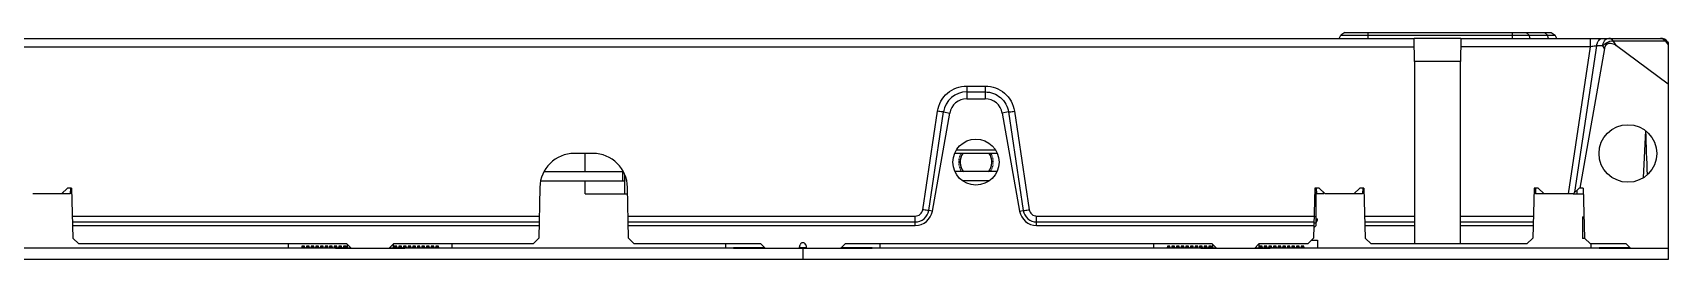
# Model space of a CAD drawing. Header units: millimetres. Extents: x 562 to 17351, y 2396 to 6995.
# Drawn here: x 1872.5 to 2156, y 3323.4 to 3362.8 of the extents above; entities that cross this region are included whole.
import ezdxf

# ---------------------------------------------------------------- set-up
doc = ezdxf.new("R2010")
doc.units = ezdxf.units.MM
doc.linetypes.add('HIDDEN', pattern=[0.2, 0.1, -0.1])
for name, color, linetype in [('02___PRT_ALL_AXES', 7, 'Continuous'), ('BOARD_CUTOUT_00', 7, 'Continuous'), ('BOARD_OUTLINE_00', 7, 'Continuous'), ('DEFAULT_2', 8, 'HIDDEN')]:
    doc.layers.add(name, color=color, linetype=linetype)

msp = doc.modelspace()

# ---------------------------------------------------------------- linework, layer by layer
at = {"color": 7, "linetype": 'Continuous'}
for p, q in [((2098.9989, 3361.8089), (2099.2539, 3362.3558)), ((2099.9652, 3362.8089), (2099.2539, 3362.3558)), ((2099.2539, 3362.3558), (2136.4486, 3362.3558)), ((2099.9661, 3362.8089), (2135.7363, 3362.8089)), ((2103.9652, 3362.8089), (2103.9652, 3361.8089)), ((2128.9443, 3362.8089), (2128.9443, 3361.8089)), ((2131.4192, 3362.8089), (2131.9222, 3362.3558)), ((2132.1025, 3361.8089), (2131.9222, 3362.3558)), ((2134.5657, 3362.8089), (2135.0686, 3362.3558)), ((2135.249, 3361.8089), (2135.0686, 3362.3558)), ((2135.7372, 3362.8089), (2136.4486, 3362.3558)), ((2136.7036, 3361.8089), (2136.4486, 3362.3558)), ((1600.1141, 3361.8089), (2111.9461, 3361.8089)), ((1858.3342, 3360.3482), (2111.9723, 3360.3482)), ((2120.0825, 3361.8089), (2111.9778, 3361.8089)), ((2112.0301, 3357.8089), (2111.9778, 3361.8089)), ((2120.0825, 3361.8089), (2120.0301, 3357.8089)), ((2142.5379, 3360.3482), (2120.088, 3360.3482)), ((2120.1141, 3361.8089), (2154.6973, 3361.8089)), ((2138.7138, 3334.8089), (2142.5379, 3360.3482)), ((2139.8227, 3335.0943), (2143.6259, 3360.4931)), ((2144.95, 3360.0464), (2140.6763, 3335.8089)), ((2142.5379, 3360.3482), (2142.5379, 3361.8089)), ((2144.6689, 3360.4931), (2143.6259, 3360.4931)), ((2144.95, 3360.0464), (2144.6689, 3360.4931)), ((2146.3532, 3361.3761), (2146.4959, 3361.3696)), ((2146.4959, 3361.3696), (2155.4798, 3361.3696)), ((2147.0504, 3360.4886), (2146.4959, 3361.3696)), ((2156.0301, 3353.8638), (2147.0504, 3360.4886)), ((2155.4798, 3361.3696), (2156.0301, 3360.6697)), ((2155.8765, 3361.236), (2156.0301, 3361.0406)), ((2156.0301, 3361.0405), (2156.0301, 3325.3089)), ((2120.0301, 3357.8089), (2112.0301, 3357.8089)), ((2112.0301, 3357.8089), (2112.0301, 3326.1089)), ((2120.0301, 3326.1089), (2120.0301, 3357.8089)), ((2034.4266, 3353.5256), (2037.6336, 3353.5256)), ((2034.4266, 3353.5256), (2034.4266, 3351.3089)), ((2034.4266, 3352.5042), (2037.6336, 3352.5042)), ((2034.4266, 3351.3089), (2037.6336, 3351.3089)), ((2037.6336, 3353.5256), (2037.6336, 3351.3089)), ((2026.7996, 3332.0428), (2029.363, 3349.1625)), ((2027.8441, 3331.8978), (2030.4076, 3349.0176)), ((2028.4673, 3331.788), (2031.4722, 3348.8299)), ((2030.4076, 3349.0176), (2031.4722, 3348.8299)), ((2041.6527, 3349.0176), (2040.5881, 3348.8299)), ((2040.5881, 3348.8299), (2043.593, 3331.788)), ((2041.6527, 3349.0176), (2044.2162, 3331.8978)), ((2042.6972, 3349.1625), (2045.2607, 3332.0428)), ((1969.634, 3341.8089), (1966.4263, 3341.8089)), ((1968.2605, 3338.6589), (1968.2605, 3341.8089)), ((2039.7317, 3341.8089), (2032.3286, 3341.8089)), ((2039.4454, 3342.3775), (2032.6149, 3342.3775)), ((1960.5631, 3337.0589), (1975.1505, 3337.0589)), ((1961.1563, 3338.6589), (1974.9039, 3338.6589)), ((1968.2605, 3334.8089), (1968.2605, 3337.0589)), ((1974.8302, 3337.0589), (1974.7301, 3337.0589)), ((1974.8302, 3337.0589), (1974.7301, 3337.0589)), ((1974.7605, 3338.6589), (1974.7605, 3337.0589)), ((1975.1505, 3334.8089), (1975.1505, 3338.1499)), ((2039.6666, 3338.6589), (2032.3937, 3338.6589)), ((2038.3542, 3337.0589), (2033.7061, 3337.0589)), ((1877.5298, 3334.8089), (1872.5305, 3334.8089)), ((1877.5301, 3334.8093), (1878.5563, 3335.8089)), ((1879.0295, 3334.8089), (1877.5301, 3334.8089)), ((1877.83, 3334.8089), (1877.8378, 3335.1089)), ((1879.2801, 3335.8089), (1878.5563, 3335.8089)), ((1879.2801, 3335.8089), (1879.508, 3327.1086)), ((1960.4272, 3335.9136), (1960.2735, 3327.1088)), ((1968.2605, 3334.8089), (1975.6523, 3334.8089)), ((1975.7867, 3327.1088), (1975.633, 3335.9136)), ((2094.7801, 3335.8089), (2094.5523, 3327.1086)), ((2095.504, 3335.8089), (2094.7801, 3335.8089)), ((2095.0197, 3335.1089), (2094.9301, 3335.1089)), ((2094.9301, 3335.1089), (2094.9301, 3329.2089)), ((2096.3215, 3334.8089), (2095.0306, 3334.8089)), ((2095.504, 3335.8089), (2096.5301, 3334.8093)), ((2096.2225, 3335.1089), (2096.2302, 3334.8089)), ((2101.5298, 3334.8089), (2096.5305, 3334.8089)), ((2101.5301, 3334.8093), (2102.5563, 3335.8089)), ((2103.0285, 3334.8089), (2101.5301, 3334.8089)), ((2103.2801, 3335.8089), (2102.5563, 3335.8089)), ((2103.2801, 3335.8089), (2103.508, 3327.1086)), ((2132.7801, 3335.8089), (2132.5523, 3327.1086)), ((2133.504, 3335.8089), (2132.7801, 3335.8089)), ((2134.5301, 3334.8089), (2133.0318, 3334.8089)), ((2133.504, 3335.8089), (2134.5301, 3334.8093)), ((2139.5298, 3334.8089), (2134.5305, 3334.8089)), ((2139.5298, 3334.8089), (2140.5563, 3335.8089)), ((2139.5301, 3334.8089), (2141.3063, 3334.8089)), ((2140.1674, 3335.43), (2140.1526, 3334.8089)), ((2141.2801, 3335.8089), (2140.5563, 3335.8089)), ((2141.2801, 3335.8089), (2141.508, 3327.1086)), ((2028.4673, 3331.788), (2027.8441, 3331.8978)), ((2043.593, 3331.788), (2044.2162, 3331.8978)), ((2094.699, 3332.7089), (2094.9301, 3332.7089)), ((1879.4078, 3330.934), (1960.3403, 3330.934)), ((1879.4345, 3329.9126), (1960.3225, 3329.9126)), ((1879.4503, 3329.3089), (1960.3119, 3329.3089)), ((1975.72, 3330.934), (2025.5128, 3330.934)), ((1975.7378, 3329.9126), (2025.5128, 3329.9126)), ((1975.7483, 3329.3089), (2025.5128, 3329.3089)), ((2025.5128, 3329.3089), (2025.5128, 3330.934)), ((2046.5474, 3330.934), (2094.6525, 3330.934)), ((2046.5474, 3329.3089), (2046.5474, 3330.934)), ((2046.5474, 3329.9126), (2094.6257, 3329.9126)), ((2046.5474, 3329.3089), (2094.6099, 3329.3089)), ((2094.5986, 3328.8774), (2094.9301, 3329.2089)), ((2094.9301, 3329.6989), (2094.6201, 3329.6989)), ((2094.6505, 3330.8589), (2094.9301, 3330.8589)), ((2094.9301, 3330.4489), (2095.2301, 3330.4489)), ((2094.9301, 3329.6989), (2095.2301, 3330.2489)), ((2095.2301, 3330.2489), (2095.2301, 3330.4489)), ((2103.4078, 3330.934), (2111.9858, 3330.934)), ((2103.4345, 3329.9126), (2111.9934, 3329.9126)), ((2103.4503, 3329.3089), (2112.004, 3329.3089)), ((2120.0563, 3329.3089), (2132.6099, 3329.3089)), ((2120.0669, 3329.9126), (2132.6257, 3329.9126)), ((2120.0745, 3330.934), (2132.6525, 3330.934)), ((2141.1551, 3330.8089), (2141.1551, 3327.0089)), ((2141.1552, 3330.8089), (2141.4111, 3330.8089)), ((1879.508, 3327.1086), (1880.5341, 3326.1089)), ((1926.9801, 3326.1089), (1880.5341, 3326.1089)), ((1916.8601, 3325.4089), (1916.8601, 3326.1089)), ((1919.2001, 3325.5089), (1919.1001, 3325.4089)), ((1919.6601, 3325.7089), (1919.2001, 3325.7089)), ((1919.2001, 3325.7089), (1919.2001, 3325.5089)), ((1919.3101, 3325.7089), (1919.3101, 3325.4089)), ((1919.5501, 3325.6589), (1919.3101, 3325.6589)), ((1919.5501, 3325.4089), (1919.5501, 3325.7089)), ((1919.6601, 3325.5089), (1919.6601, 3325.7089)), ((1919.7601, 3325.4089), (1919.6601, 3325.5089)), ((1920.0001, 3325.5089), (1919.9001, 3325.4089)), ((1920.4601, 3325.7089), (1920.0001, 3325.7089)), ((1920.0001, 3325.7089), (1920.0001, 3325.5089)), ((1920.1101, 3325.7089), (1920.1101, 3325.4089)), ((1920.3501, 3325.6589), (1920.1101, 3325.6589)), ((1920.3501, 3325.4089), (1920.3501, 3325.7089)), ((1920.4601, 3325.5089), (1920.4601, 3325.7089)), ((1920.5601, 3325.4089), (1920.4601, 3325.5089)), ((1920.8001, 3325.5089), (1920.7001, 3325.4089)), ((1921.2601, 3325.7089), (1920.8001, 3325.7089)), ((1920.8001, 3325.7089), (1920.8001, 3325.5089)), ((1920.9101, 3325.7089), (1920.9101, 3325.4089)), ((1921.1501, 3325.6589), (1920.9101, 3325.6589)), ((1921.1501, 3325.4089), (1921.1501, 3325.7089)), ((1921.2601, 3325.5089), (1921.2601, 3325.7089)), ((1921.3601, 3325.4089), (1921.2601, 3325.5089)), ((1921.6001, 3325.5089), (1921.5001, 3325.4089)), ((1922.0601, 3325.7089), (1921.6001, 3325.7089)), ((1921.6001, 3325.7089), (1921.6001, 3325.5089)), ((1921.7101, 3325.7089), (1921.7101, 3325.4089)), ((1921.9501, 3325.6589), (1921.7101, 3325.6589)), ((1921.9501, 3325.4089), (1921.9501, 3325.7089)), ((1922.0601, 3325.5089), (1922.0601, 3325.7089)), ((1922.1601, 3325.4089), (1922.0601, 3325.5089)), ((1922.4001, 3325.5089), (1922.3001, 3325.4089)), ((1922.8601, 3325.7089), (1922.4001, 3325.7089)), ((1922.4001, 3325.7089), (1922.4001, 3325.5089)), ((1922.5101, 3325.7089), (1922.5101, 3325.4089)), ((1922.7501, 3325.6589), (1922.5101, 3325.6589)), ((1922.7501, 3325.4089), (1922.7501, 3325.7089)), ((1922.8601, 3325.5089), (1922.8601, 3325.7089)), ((1922.9601, 3325.4089), (1922.8601, 3325.5089)), ((1923.2001, 3325.5089), (1923.1001, 3325.4089)), ((1923.6601, 3325.7089), (1923.2001, 3325.7089)), ((1923.2001, 3325.7089), (1923.2001, 3325.5089)), ((1923.3101, 3325.7089), (1923.3101, 3325.4089)), ((1923.5501, 3325.6589), (1923.3101, 3325.6589)), ((1923.5501, 3325.4089), (1923.5501, 3325.7089)), ((1923.6601, 3325.5089), (1923.6601, 3325.7089)), ((1923.7601, 3325.4089), (1923.6601, 3325.5089)), ((1924.0001, 3325.5089), (1923.9001, 3325.4089)), ((1924.4601, 3325.7089), (1924.0001, 3325.7089)), ((1924.0001, 3325.7089), (1924.0001, 3325.5089)), ((1924.1101, 3325.7089), (1924.1101, 3325.4089)), ((1924.3501, 3325.6589), (1924.1101, 3325.6589)), ((1924.3501, 3325.4089), (1924.3501, 3325.7089)), ((1924.4601, 3325.5089), (1924.4601, 3325.7089)), ((1924.5601, 3325.4089), (1924.4601, 3325.5089)), ((1924.8001, 3325.5089), (1924.7001, 3325.4089)), ((1925.2601, 3325.7089), (1924.8001, 3325.7089)), ((1924.8001, 3325.7089), (1924.8001, 3325.5089)), ((1924.9101, 3325.7089), (1924.9101, 3325.4089)), ((1925.1501, 3325.6589), (1924.9101, 3325.6589)), ((1925.1501, 3325.4089), (1925.1501, 3325.7089)), ((1925.2601, 3325.5089), (1925.2601, 3325.7089)), ((1925.3601, 3325.4089), (1925.2601, 3325.5089)), ((1925.6001, 3325.5089), (1925.5001, 3325.4089)), ((1926.0601, 3325.7089), (1925.6001, 3325.7089)), ((1925.6001, 3325.7089), (1925.6001, 3325.5089)), ((1925.7101, 3325.7089), (1925.7101, 3325.4089)), ((1925.9501, 3325.6589), (1925.7101, 3325.6589)), ((1925.9501, 3325.4089), (1925.9501, 3325.7089)), ((1926.0601, 3325.5089), (1926.0601, 3325.7089)), ((1926.1601, 3325.4089), (1926.0601, 3325.5089)), ((1926.4001, 3325.5089), (1926.3001, 3325.4089)), ((1926.8601, 3325.7089), (1926.4001, 3325.7089)), ((1926.4001, 3325.7089), (1926.4001, 3325.5089)), ((1926.5101, 3325.7089), (1926.5101, 3325.4089)), ((1926.7501, 3325.6589), (1926.5101, 3325.6589)), ((1926.7501, 3325.4089), (1926.7501, 3325.7089)), ((1926.8601, 3325.5089), (1926.8601, 3325.7089)), ((1926.9601, 3325.4089), (1926.8601, 3325.5089)), ((1927.7801, 3325.3089), (1926.9801, 3326.1089)), ((1934.2801, 3325.3089), (1935.0801, 3326.1089)), ((1959.2561, 3326.1089), (1935.0801, 3326.1089)), ((1935.2001, 3325.5089), (1935.1001, 3325.4089)), ((1935.6601, 3325.7089), (1935.2001, 3325.7089)), ((1935.2001, 3325.7089), (1935.2001, 3325.5089)), ((1935.3101, 3325.7089), (1935.3101, 3325.4089)), ((1935.5501, 3325.6589), (1935.3101, 3325.6589)), ((1935.5501, 3325.4089), (1935.5501, 3325.7089)), ((1935.6601, 3325.5089), (1935.6601, 3325.7089)), ((1935.7601, 3325.4089), (1935.6601, 3325.5089)), ((1936.0001, 3325.5089), (1935.9001, 3325.4089)), ((1936.4601, 3325.7089), (1936.0001, 3325.7089)), ((1936.0001, 3325.7089), (1936.0001, 3325.5089)), ((1936.1101, 3325.7089), (1936.1101, 3325.4089)), ((1936.3501, 3325.6589), (1936.1101, 3325.6589)), ((1936.3501, 3325.4089), (1936.3501, 3325.7089)), ((1936.4601, 3325.5089), (1936.4601, 3325.7089)), ((1936.5601, 3325.4089), (1936.4601, 3325.5089)), ((1936.8001, 3325.5089), (1936.7001, 3325.4089)), ((1937.2601, 3325.7089), (1936.8001, 3325.7089)), ((1936.8001, 3325.7089), (1936.8001, 3325.5089)), ((1936.9101, 3325.7089), (1936.9101, 3325.4089)), ((1937.1501, 3325.6589), (1936.9101, 3325.6589)), ((1937.1501, 3325.4089), (1937.1501, 3325.7089)), ((1937.2601, 3325.5089), (1937.2601, 3325.7089)), ((1937.3601, 3325.4089), (1937.2601, 3325.5089)), ((1937.6001, 3325.5089), (1937.5001, 3325.4089)), ((1938.0601, 3325.7089), (1937.6001, 3325.7089)), ((1937.6001, 3325.7089), (1937.6001, 3325.5089)), ((1937.7101, 3325.7089), (1937.7101, 3325.4089)), ((1937.9501, 3325.6589), (1937.7101, 3325.6589)), ((1937.9501, 3325.4089), (1937.9501, 3325.7089)), ((1938.0601, 3325.5089), (1938.0601, 3325.7089)), ((1938.1601, 3325.4089), (1938.0601, 3325.5089)), ((1938.4001, 3325.5089), (1938.3001, 3325.4089)), ((1938.8601, 3325.7089), (1938.4001, 3325.7089)), ((1938.4001, 3325.7089), (1938.4001, 3325.5089)), ((1938.5101, 3325.7089), (1938.5101, 3325.4089)), ((1938.7501, 3325.6589), (1938.5101, 3325.6589)), ((1938.7501, 3325.4089), (1938.7501, 3325.7089)), ((1938.8601, 3325.5089), (1938.8601, 3325.7089)), ((1938.9601, 3325.4089), (1938.8601, 3325.5089)), ((1939.2001, 3325.5089), (1939.1001, 3325.4089)), ((1939.6601, 3325.7089), (1939.2001, 3325.7089)), ((1939.2001, 3325.7089), (1939.2001, 3325.5089)), ((1939.3101, 3325.7089), (1939.3101, 3325.4089)), ((1939.5501, 3325.6589), (1939.3101, 3325.6589)), ((1939.5501, 3325.4089), (1939.5501, 3325.7089)), ((1939.6601, 3325.5089), (1939.6601, 3325.7089)), ((1939.7601, 3325.4089), (1939.6601, 3325.5089)), ((1940.0001, 3325.5089), (1939.9001, 3325.4089)), ((1940.4601, 3325.7089), (1940.0001, 3325.7089)), ((1940.0001, 3325.7089), (1940.0001, 3325.5089)), ((1940.1101, 3325.7089), (1940.1101, 3325.4089)), ((1940.3501, 3325.6589), (1940.1101, 3325.6589)), ((1940.3501, 3325.4089), (1940.3501, 3325.7089)), ((1940.4601, 3325.5089), (1940.4601, 3325.7089)), ((1940.5601, 3325.4089), (1940.4601, 3325.5089)), ((1940.8001, 3325.5089), (1940.7001, 3325.4089)), ((1941.2601, 3325.7089), (1940.8001, 3325.7089)), ((1940.8001, 3325.7089), (1940.8001, 3325.5089)), ((1940.9101, 3325.7089), (1940.9101, 3325.4089)), ((1941.1501, 3325.6589), (1940.9101, 3325.6589)), ((1941.1501, 3325.4089), (1941.1501, 3325.7089)), ((1941.2601, 3325.5089), (1941.2601, 3325.7089)), ((1941.3601, 3325.4089), (1941.2601, 3325.5089)), ((1941.6001, 3325.5089), (1941.5001, 3325.4089)), ((1942.0601, 3325.7089), (1941.6001, 3325.7089)), ((1941.6001, 3325.7089), (1941.6001, 3325.5089)), ((1941.7101, 3325.7089), (1941.7101, 3325.4089)), ((1941.9501, 3325.6589), (1941.7101, 3325.6589)), ((1941.9501, 3325.4089), (1941.9501, 3325.7089)), ((1942.0601, 3325.5089), (1942.0601, 3325.7089)), ((1942.1601, 3325.4089), (1942.0601, 3325.5089)), ((1942.4001, 3325.5089), (1942.3001, 3325.4089)), ((1942.8601, 3325.7089), (1942.4001, 3325.7089)), ((1942.4001, 3325.7089), (1942.4001, 3325.5089)), ((1942.5101, 3325.7089), (1942.5101, 3325.4089)), ((1942.7501, 3325.6589), (1942.5101, 3325.6589)), ((1942.7501, 3325.4089), (1942.7501, 3325.7089)), ((1942.8601, 3325.5089), (1942.8601, 3325.7089)), ((1942.9601, 3325.4089), (1942.8601, 3325.5089)), ((1945.2001, 3326.1089), (1945.2001, 3325.4089)), ((1959.2561, 3326.1089), (1960.2735, 3327.1088)), ((1975.7867, 3327.1088), (1976.8042, 3326.1089)), ((1998.7301, 3326.1089), (1976.8042, 3326.1089)), ((1999.5301, 3325.3089), (1998.7301, 3326.1089)), ((2012.5301, 3325.3089), (2013.3301, 3326.1089)), ((2076.9801, 3326.1089), (2013.3301, 3326.1089)), ((2066.8601, 3325.4089), (2066.8601, 3326.1089)), ((2069.2001, 3325.5089), (2069.1001, 3325.4089)), ((2069.6601, 3325.7089), (2069.2001, 3325.7089)), ((2069.2001, 3325.7089), (2069.2001, 3325.5089)), ((2069.3101, 3325.7089), (2069.3101, 3325.4089)), ((2069.5501, 3325.6589), (2069.3101, 3325.6589)), ((2069.5501, 3325.4089), (2069.5501, 3325.7089)), ((2069.6601, 3325.5089), (2069.6601, 3325.7089)), ((2069.7601, 3325.4089), (2069.6601, 3325.5089)), ((2070.0001, 3325.5089), (2069.9001, 3325.4089)), ((2070.4601, 3325.7089), (2070.0001, 3325.7089)), ((2070.0001, 3325.7089), (2070.0001, 3325.5089)), ((2070.1101, 3325.7089), (2070.1101, 3325.4089)), ((2070.3501, 3325.6589), (2070.1101, 3325.6589)), ((2070.3501, 3325.4089), (2070.3501, 3325.7089)), ((2070.4601, 3325.5089), (2070.4601, 3325.7089)), ((2070.5601, 3325.4089), (2070.4601, 3325.5089)), ((2070.8001, 3325.5089), (2070.7001, 3325.4089)), ((2071.2601, 3325.7089), (2070.8001, 3325.7089)), ((2070.8001, 3325.7089), (2070.8001, 3325.5089)), ((2070.9101, 3325.7089), (2070.9101, 3325.4089)), ((2071.1501, 3325.6589), (2070.9101, 3325.6589)), ((2071.1501, 3325.4089), (2071.1501, 3325.7089)), ((2071.2601, 3325.5089), (2071.2601, 3325.7089)), ((2071.3601, 3325.4089), (2071.2601, 3325.5089)), ((2071.6001, 3325.5089), (2071.5001, 3325.4089)), ((2072.0601, 3325.7089), (2071.6001, 3325.7089)), ((2071.6001, 3325.7089), (2071.6001, 3325.5089)), ((2071.7101, 3325.7089), (2071.7101, 3325.4089)), ((2071.9501, 3325.6589), (2071.7101, 3325.6589)), ((2071.9501, 3325.4089), (2071.9501, 3325.7089)), ((2072.0601, 3325.5089), (2072.0601, 3325.7089)), ((2072.1601, 3325.4089), (2072.0601, 3325.5089)), ((2072.4001, 3325.5089), (2072.3001, 3325.4089)), ((2072.8601, 3325.7089), (2072.4001, 3325.7089)), ((2072.4001, 3325.7089), (2072.4001, 3325.5089)), ((2072.5101, 3325.7089), (2072.5101, 3325.4089)), ((2072.7501, 3325.6589), (2072.5101, 3325.6589)), ((2072.7501, 3325.4089), (2072.7501, 3325.7089)), ((2072.8601, 3325.5089), (2072.8601, 3325.7089)), ((2072.9601, 3325.4089), (2072.8601, 3325.5089)), ((2073.2001, 3325.5089), (2073.1001, 3325.4089)), ((2073.6601, 3325.7089), (2073.2001, 3325.7089)), ((2073.2001, 3325.7089), (2073.2001, 3325.5089)), ((2073.3101, 3325.7089), (2073.3101, 3325.4089)), ((2073.5501, 3325.6589), (2073.3101, 3325.6589)), ((2073.5501, 3325.4089), (2073.5501, 3325.7089)), ((2073.6601, 3325.5089), (2073.6601, 3325.7089)), ((2073.7601, 3325.4089), (2073.6601, 3325.5089)), ((2074.0001, 3325.5089), (2073.9001, 3325.4089)), ((2074.4601, 3325.7089), (2074.0001, 3325.7089)), ((2074.0001, 3325.7089), (2074.0001, 3325.5089)), ((2074.1101, 3325.7089), (2074.1101, 3325.4089)), ((2074.3501, 3325.6589), (2074.1101, 3325.6589)), ((2074.3501, 3325.4089), (2074.3501, 3325.7089)), ((2074.4601, 3325.5089), (2074.4601, 3325.7089)), ((2074.5601, 3325.4089), (2074.4601, 3325.5089)), ((2074.8001, 3325.5089), (2074.7001, 3325.4089)), ((2075.2601, 3325.7089), (2074.8001, 3325.7089)), ((2074.8001, 3325.7089), (2074.8001, 3325.5089)), ((2074.9101, 3325.7089), (2074.9101, 3325.4089)), ((2075.1501, 3325.6589), (2074.9101, 3325.6589)), ((2075.1501, 3325.4089), (2075.1501, 3325.7089)), ((2075.2601, 3325.5089), (2075.2601, 3325.7089)), ((2075.3601, 3325.4089), (2075.2601, 3325.5089)), ((2075.6001, 3325.5089), (2075.5001, 3325.4089)), ((2076.0601, 3325.7089), (2075.6001, 3325.7089)), ((2075.6001, 3325.7089), (2075.6001, 3325.5089)), ((2075.7101, 3325.7089), (2075.7101, 3325.4089)), ((2075.9501, 3325.6589), (2075.7101, 3325.6589)), ((2075.9501, 3325.4089), (2075.9501, 3325.7089)), ((2076.0601, 3325.5089), (2076.0601, 3325.7089)), ((2076.1601, 3325.4089), (2076.0601, 3325.5089)), ((2076.4001, 3325.5089), (2076.3001, 3325.4089)), ((2076.8601, 3325.7089), (2076.4001, 3325.7089)), ((2076.4001, 3325.7089), (2076.4001, 3325.5089)), ((2076.5101, 3325.7089), (2076.5101, 3325.4089)), ((2076.7501, 3325.6589), (2076.5101, 3325.6589)), ((2076.7501, 3325.4089), (2076.7501, 3325.7089)), ((2076.8601, 3325.5089), (2076.8601, 3325.7089)), ((2076.9601, 3325.4089), (2076.8601, 3325.5089)), ((2077.7801, 3325.3089), (2076.9801, 3326.1089)), ((2084.2801, 3325.3089), (2085.0801, 3326.1089)), ((2093.5261, 3326.1089), (2085.0801, 3326.1089)), ((2085.2001, 3325.5089), (2085.1001, 3325.4089)), ((2085.6601, 3325.7089), (2085.2001, 3325.7089)), ((2085.2001, 3325.7089), (2085.2001, 3325.5089)), ((2085.3101, 3325.7089), (2085.3101, 3325.4089)), ((2085.5501, 3325.6589), (2085.3101, 3325.6589)), ((2085.5501, 3325.4089), (2085.5501, 3325.7089)), ((2085.6601, 3325.5089), (2085.6601, 3325.7089)), ((2085.7601, 3325.4089), (2085.6601, 3325.5089)), ((2086.0001, 3325.5089), (2085.9001, 3325.4089)), ((2086.4601, 3325.7089), (2086.0001, 3325.7089)), ((2086.0001, 3325.7089), (2086.0001, 3325.5089)), ((2086.1101, 3325.7089), (2086.1101, 3325.4089)), ((2086.3501, 3325.6589), (2086.1101, 3325.6589)), ((2086.3501, 3325.4089), (2086.3501, 3325.7089)), ((2086.4601, 3325.5089), (2086.4601, 3325.7089)), ((2086.5601, 3325.4089), (2086.4601, 3325.5089)), ((2086.8001, 3325.5089), (2086.7001, 3325.4089)), ((2087.2601, 3325.7089), (2086.8001, 3325.7089)), ((2086.8001, 3325.7089), (2086.8001, 3325.5089)), ((2086.9101, 3325.7089), (2086.9101, 3325.4089)), ((2087.1501, 3325.6589), (2086.9101, 3325.6589)), ((2087.1501, 3325.4089), (2087.1501, 3325.7089)), ((2087.2601, 3325.5089), (2087.2601, 3325.7089)), ((2087.3601, 3325.4089), (2087.2601, 3325.5089)), ((2087.6001, 3325.5089), (2087.5001, 3325.4089)), ((2088.0601, 3325.7089), (2087.6001, 3325.7089)), ((2087.6001, 3325.7089), (2087.6001, 3325.5089)), ((2087.7101, 3325.7089), (2087.7101, 3325.4089)), ((2087.9501, 3325.6589), (2087.7101, 3325.6589)), ((2087.9501, 3325.4089), (2087.9501, 3325.7089)), ((2088.0601, 3325.5089), (2088.0601, 3325.7089)), ((2088.1601, 3325.4089), (2088.0601, 3325.5089)), ((2088.4001, 3325.5089), (2088.3001, 3325.4089)), ((2088.8601, 3325.7089), (2088.4001, 3325.7089)), ((2088.4001, 3325.7089), (2088.4001, 3325.5089)), ((2088.5101, 3325.7089), (2088.5101, 3325.4089)), ((2088.7501, 3325.6589), (2088.5101, 3325.6589)), ((2088.7501, 3325.4089), (2088.7501, 3325.7089)), ((2088.8601, 3325.5089), (2088.8601, 3325.7089)), ((2088.9601, 3325.4089), (2088.8601, 3325.5089)), ((2089.2001, 3325.5089), (2089.1001, 3325.4089)), ((2089.6601, 3325.7089), (2089.2001, 3325.7089)), ((2089.2001, 3325.7089), (2089.2001, 3325.5089)), ((2089.3101, 3325.7089), (2089.3101, 3325.4089)), ((2089.5501, 3325.6589), (2089.3101, 3325.6589)), ((2089.5501, 3325.4089), (2089.5501, 3325.7089)), ((2089.6601, 3325.5089), (2089.6601, 3325.7089)), ((2089.7601, 3325.4089), (2089.6601, 3325.5089)), ((2090.0001, 3325.5089), (2089.9001, 3325.4089)), ((2090.4601, 3325.7089), (2090.0001, 3325.7089)), ((2090.0001, 3325.7089), (2090.0001, 3325.5089)), ((2090.1101, 3325.7089), (2090.1101, 3325.4089)), ((2090.3501, 3325.6589), (2090.1101, 3325.6589)), ((2090.3501, 3325.4089), (2090.3501, 3325.7089)), ((2090.4601, 3325.5089), (2090.4601, 3325.7089)), ((2090.5601, 3325.4089), (2090.4601, 3325.5089)), ((2090.8001, 3325.5089), (2090.7001, 3325.4089)), ((2091.2601, 3325.7089), (2090.8001, 3325.7089)), ((2090.8001, 3325.7089), (2090.8001, 3325.5089)), ((2090.9101, 3325.7089), (2090.9101, 3325.4089)), ((2091.1501, 3325.6589), (2090.9101, 3325.6589)), ((2091.1501, 3325.4089), (2091.1501, 3325.7089)), ((2091.2601, 3325.5089), (2091.2601, 3325.7089)), ((2091.3601, 3325.4089), (2091.2601, 3325.5089)), ((2091.6001, 3325.5089), (2091.5001, 3325.4089)), ((2092.0601, 3325.7089), (2091.6001, 3325.7089)), ((2091.6001, 3325.7089), (2091.6001, 3325.5089)), ((2091.7101, 3325.7089), (2091.7101, 3325.4089)), ((2091.9501, 3325.6589), (2091.7101, 3325.6589)), ((2091.9501, 3325.4089), (2091.9501, 3325.7089)), ((2092.0601, 3325.5089), (2092.0601, 3325.7089)), ((2092.1601, 3325.4089), (2092.0601, 3325.5089)), ((2092.4001, 3325.5089), (2092.3001, 3325.4089)), ((2092.8601, 3325.7089), (2092.4001, 3325.7089)), ((2092.4001, 3325.7089), (2092.4001, 3325.5089)), ((2092.5101, 3325.7089), (2092.5101, 3325.4089)), ((2092.7501, 3325.6589), (2092.5101, 3325.6589)), ((2092.7501, 3325.4089), (2092.7501, 3325.7089)), ((2092.8601, 3325.5089), (2092.8601, 3325.7089)), ((2092.9601, 3325.4089), (2092.8601, 3325.5089)), ((2093.5261, 3326.1089), (2094.5523, 3327.1086)), ((2094.2301, 3326.7289), (2095.2001, 3326.7289)), ((2095.2001, 3326.7289), (2095.2001, 3325.4089)), ((2103.508, 3327.1086), (2104.5341, 3326.1089)), ((2112.004, 3326.1089), (2104.5341, 3326.1089)), ((2120.0301, 3326.1089), (2112.0301, 3326.1089)), ((2131.5261, 3326.1089), (2120.0563, 3326.1089)), ((2131.5261, 3326.1089), (2132.5523, 3327.1086)), ((2141.6103, 3327.0089), (2141.1552, 3327.0089)), ((2141.508, 3327.1086), (2142.5341, 3326.1089)), ((2148.7301, 3326.1089), (2142.5341, 3326.1089)), ((2149.5301, 3325.3089), (2148.7301, 3326.1089)), ((2156.0301, 3323.4089), (1556.0301, 3323.4089)), ((1868.0353, 3325.4089), (1927.6801, 3325.4089)), ((1925.0301, 3325.4089), (1925.0301, 3325.3089)), ((1937.0301, 3325.3089), (1925.0301, 3325.3089)), ((1927.0301, 3325.4089), (1927.0301, 3325.3089)), ((1934.3801, 3325.4089), (1994.025, 3325.4089)), ((1935.0301, 3325.4089), (1935.0301, 3325.3089)), ((1937.0301, 3325.4089), (1937.0301, 3325.3089)), ((2018.0353, 3325.4089), (2077.6801, 3325.4089)), ((2075.0301, 3325.4089), (2075.0301, 3325.3089)), ((2087.0301, 3325.3089), (2075.0301, 3325.3089)), ((2077.0301, 3325.4089), (2077.0301, 3325.3089)), ((2084.3801, 3325.4089), (2144.025, 3325.4089)), ((2085.0301, 3325.4089), (2085.0301, 3325.3089)), ((2087.0301, 3325.4089), (2087.0301, 3325.3089)), ((2156.0301, 3325.3089), (2149.5301, 3325.3089))]:
    msp.add_line(p, q, dxfattribs=at)
for centre, radius, start, end in [((2154.6973, 3360.3089), 1.5, 38.114603, 90), ((2034.4272, 3348.4439), 4.0604, 90.008313, 171.877563), ((2034.4266, 3348.3089), 3, 90, 170), ((2037.6336, 3348.3089), 3, 10, 90), ((1966.4263, 3335.8089), 6, 90, 179), ((1969.634, 3335.8089), 6, 1, 90), ((2036.0301, 3340.3089), 2.75, 146.8481, 217.552689), ((2036.0301, 3340.3089), 2.75, 322.447228, 33.151899), ((2025.5128, 3332.3089), 3, 270, 350), ((2046.5474, 3332.3089), 3, 190, 270)]:
    msp.add_arc(centre, radius, start, end, dxfattribs=at)
msp.add_ellipse((2146.8359, 3358.5256), major_axis=(-1.4332, 2.2771), ratio=0.55749982, start_param=-0.95820018, end_param=0.55147204, dxfattribs=at)
for points, knots in [([(2143.6259, 3360.4931), (2143.5473, 3360.4838), (2143.1842, 3360.4385), (2142.8218, 3360.3884), (2142.5379, 3360.3482)], [0, 0, 0, 0, 0.21636932, 1, 1, 1, 1]), ([(2143.6259, 3360.4931), (2143.6411, 3360.6681), (2143.7126, 3361.0024), (2143.9396, 3361.4337), (2144.2684, 3361.7321), (2144.5422, 3361.8089), (2144.6704, 3361.8089)], [0, 0, 0, 0, 0.28872452, 0.55466149, 0.78916462, 1, 1, 1, 1]), ([(2144.6689, 3360.4931), (2144.6808, 3360.6302), (2144.7661, 3361.1049), (2145.0661, 3361.5835), (2145.3824, 3361.7323)], [0, 0, 0, 0, 0.28256198, 1, 1, 1, 1]), ([(2144.6689, 3360.4931), (2144.8787, 3360.7533), (2145.4022, 3361.1599), (2146.0406, 3361.3723), (2146.3532, 3361.3761)], [0, 0, 0, 0, 0.51673684, 1, 1, 1, 1]), ([(2146.4959, 3361.3696), (2146.4001, 3361.4995), (2146.1709, 3361.7201), (2145.8596, 3361.8089), (2145.7134, 3361.8089)], [0, 0, 0, 0, 0.52479529, 1, 1, 1, 1]), ([(2154.6973, 3361.8089), (2154.8435, 3361.8089), (2155.1548, 3361.7201), (2155.384, 3361.4995), (2155.4798, 3361.3696)], [0, 0, 0, 0, 0.47520472, 1, 1, 1, 1]), ([(2155.8766, 3361.2361), (2155.8629, 3361.2534), (2155.7946, 3361.3219), (2155.6972, 3361.354), (2155.6243, 3361.3643)], [0, 0, 0, 0, 0.23046857, 1, 1, 1, 1]), ([(2029.363, 3349.1625), (2029.4526, 3349.7602), (2029.8487, 3350.9335), (2031.0155, 3352.3676), (2032.606, 3353.3079), (2033.8235, 3353.5256), (2034.4266, 3353.5256)], [0, 0, 0, 0, 0.25027835, 0.50030684, 0.75021213, 1, 1, 1, 1]), ([(2037.6336, 3353.5256), (2038.2382, 3353.5255), (2039.4575, 3353.3072), (2041.0483, 3352.3646), (2042.2127, 3350.9304), (2042.6079, 3349.7588), (2042.6972, 3349.1625)], [0, 0, 0, 0, 0.25035499, 0.50041152, 0.7502863, 1, 1, 1, 1]), ([(2037.6336, 3352.5042), (2038.1153, 3352.5042), (2039.0868, 3352.3293), (2040.3524, 3351.575), (2041.2754, 3350.4284), (2041.5848, 3349.4931), (2041.6527, 3349.0176)], [0, 0, 0, 0, 0.2503804, 0.50044722, 0.75031269, 1, 1, 1, 1]), ([(2030.4076, 3349.0176), (2030.3328, 3349.0268), (2029.9841, 3349.0717), (2029.6362, 3349.1216), (2029.363, 3349.1625)], [0, 0, 0, 0, 0.21436031, 1, 1, 1, 1]), ([(2041.6527, 3349.0176), (2041.7275, 3349.0268), (2042.0761, 3349.0717), (2042.4241, 3349.1216), (2042.6972, 3349.1625)], [0, 0, 0, 0, 0.21436033, 1, 1, 1, 1]), ([(2025.5128, 3330.934), (2025.8148, 3330.934), (2026.4393, 3331.16), (2026.7548, 3331.7441), (2026.7996, 3332.0428)], [0, 0, 0, 0, 0.50004937, 1, 1, 1, 1]), ([(2025.5128, 3329.9126), (2026.0567, 3329.9126), (2027.1806, 3330.3157), (2027.7573, 3331.361), (2027.8441, 3331.8978)], [0, 0, 0, 0, 0.50001474, 1, 1, 1, 1]), ([(2027.8441, 3331.8978), (2027.7693, 3331.9071), (2027.4207, 3331.952), (2027.0727, 3332.0019), (2026.7996, 3332.0428)], [0, 0, 0, 0, 0.21436033, 1, 1, 1, 1]), ([(2044.2162, 3331.8978), (2044.2909, 3331.9071), (2044.6396, 3331.952), (2044.9876, 3332.0019), (2045.2607, 3332.0428)], [0, 0, 0, 0, 0.21436033, 1, 1, 1, 1]), ([(2044.2162, 3331.8978), (2044.3029, 3331.361), (2044.8797, 3330.3157), (2046.0036, 3329.9126), (2046.5474, 3329.9126)], [0, 0, 0, 0, 0.49999804, 1, 1, 1, 1]), ([(2045.2607, 3332.0428), (2045.3054, 3331.7441), (2045.621, 3331.1599), (2046.2454, 3330.934), (2046.5474, 3330.934)], [0, 0, 0, 0, 0.49996391, 1, 1, 1, 1])]:
    msp.add_open_spline(points, degree=3, knots=knots, dxfattribs=at)
for points in [[(2145.3824, 3361.7323), (2145.4849, 3361.7805), (2145.6002, 3361.8089), (2145.7134, 3361.8089)], [(2155.6243, 3361.3643), (2155.5766, 3361.3711), (2155.5279, 3361.3722), (2155.4798, 3361.3696)]]:
    msp.add_open_spline(points, degree=3, dxfattribs=at)
at = {"layer": '02___PRT_ALL_AXES', "color": 7, "linetype": 'Continuous'}
for p, q in [((2152.0605, 3345.7859), (2151.6539, 3337.5527)), ((1879.0653, 3335.8164), (1879.0301, 3334.8089)), ((2094.9958, 3335.7912), (2095.0301, 3334.8089)), ((2103.0653, 3335.8164), (2103.0301, 3334.8089)), ((2132.9958, 3335.7912), (2133.0301, 3334.8089)), ((1927.0301, 3326.0589), (1927.0301, 3325.4089)), ((1935.0301, 3326.0589), (1935.0301, 3325.4089)), ((1992.6551, 3325.4089), (1992.6551, 3326.1089)), ((2005.3785, 3325.3089), (2005.5472, 3325.9383)), ((2006.5131, 3325.9383), (2006.6817, 3325.3089)), ((2019.4051, 3325.4089), (2019.4051, 3326.1089)), ((2077.0301, 3326.0589), (2077.0301, 3325.4089)), ((2085.0301, 3326.0589), (2085.0301, 3325.4089)), ((2142.6551, 3325.4089), (2142.6551, 3326.1089)), ((1999.4301, 3325.4089), (1994.025, 3325.4089)), ((1994.025, 3325.4089), (1994.025, 3325.3089)), ((2018.0353, 3325.3089), (1994.025, 3325.3089)), ((1995.525, 3325.4089), (1995.525, 3325.3089)), ((2006.6817, 3325.4089), (2005.3785, 3325.4089)), ((2006.0301, 3325.4089), (2006.0301, 3323.4089)), ((2018.0353, 3325.4089), (2012.6301, 3325.4089)), ((2016.5353, 3325.4089), (2016.5353, 3325.3089)), ((2018.0353, 3325.4089), (2018.0353, 3325.3089)), ((2149.4301, 3325.4089), (2144.025, 3325.4089)), ((2144.025, 3325.4089), (2144.025, 3325.3089)), ((2156.0301, 3325.3089), (2144.025, 3325.3089)), ((2145.525, 3325.4089), (2145.525, 3325.3089)), ((2156.0301, 3325.3089), (2156.0301, 3323.4089))]:
    msp.add_line(p, q, dxfattribs=at)
for centre, radius in [((2149.0301, 3341.8089), 5), ((2036.0301, 3340.3089), 4)]:
    msp.add_circle(centre, radius, dxfattribs=at)
for centre, radius, start, end in [((-1629.7906, 3210.6936), 3784.343, 1.9296436, 2.0447409), ((2006.0301, 3325.8089), 0.5, 15, 165)]:
    msp.add_arc(centre, radius, start, end, dxfattribs=at)
at = {"layer": 'BOARD_CUTOUT_00', "color": 3, "linetype": 'Continuous', "const_width": 0.0559}
msp.add_lwpolyline([(1974.7801, 3337.0589), (1975.4971, 3337.0589)], dxfattribs=at)
at = {"layer": 'BOARD_OUTLINE_00', "color": 3, "linetype": 'Continuous', "const_width": 0.0559}
for points in [[(1960.5631, 3337.0589), (1975.4971, 3337.0589)], [(2033.7061, 3337.0589), (2038.3542, 3337.0589)]]:
    msp.add_lwpolyline(points, dxfattribs=at)
at = {"layer": 'DEFAULT_2', "color": 8, "linetype": 'HIDDEN'}
for start_param, end_param in [(2.61786725, 3.72400613), (5.70077183, 6.80691071)]:
    msp.add_ellipse((2036.0301, 3340.3089), major_axis=(3, 0), ratio=1, start_param=start_param, end_param=end_param, dxfattribs=at)

doc.saveas('drawing.dxf')
